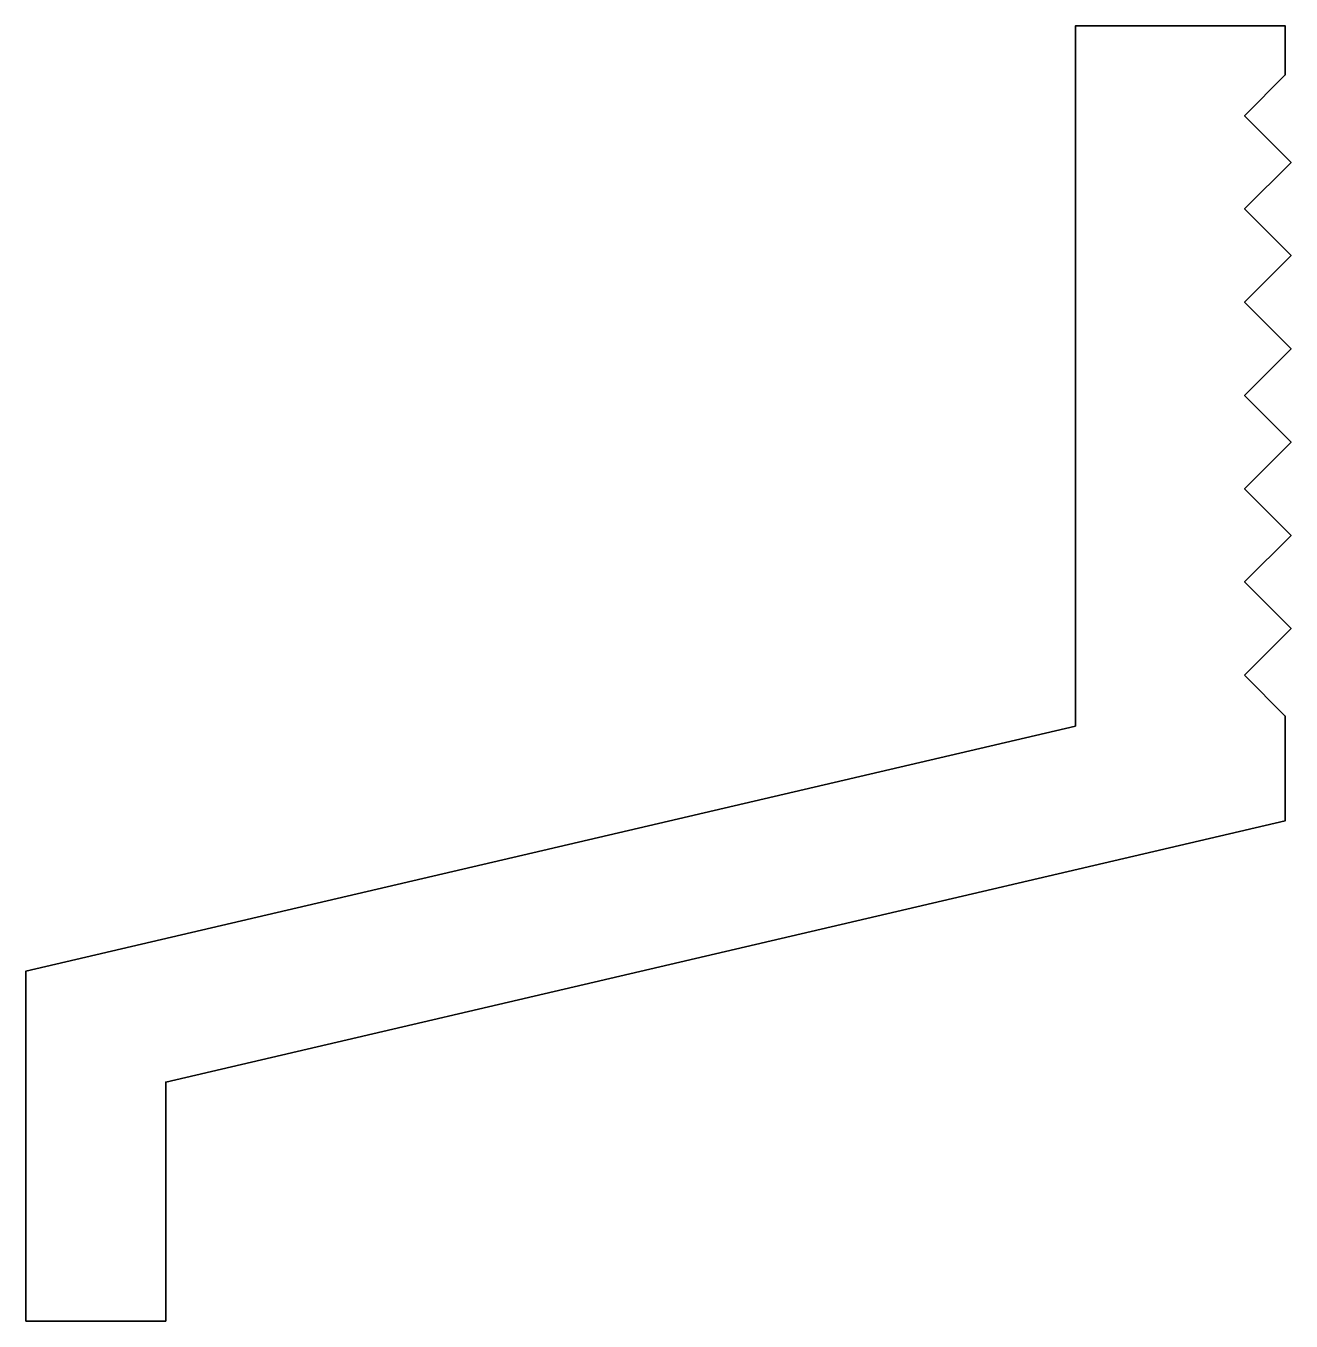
# Model space of a CAD drawing. Header units: millimetres. Extents: x 15 to 33.1, y 15 to 33.5.
import ezdxf

# ---------------------------------------------------------------- set-up
doc = ezdxf.new("R2010")
doc.units = ezdxf.units.MM
doc.layers.add('AM_0', color=7, linetype='Continuous', lineweight=35)
doc.layers.add('X_COMP_CONT_ALU', color=50, linetype='Continuous', lineweight=35)

# ---------------------------------------------------------------- blocks, each defined once
blk = doc.blocks.new('151198-ICC')
at = {"layer": 'X_COMP_CONT_ALU'}
blk.add_lwpolyline([(-0.583, -9.275), (0.083, -8.609), (-0.583, -7.943), (0.083, -7.277), (-0.583, -6.611), (0.083, -5.945), (-0.583, -5.279), (0.083, -4.613), (-0.583, -3.947), (0.083, -3.281), (-0.583, -2.615), (0.083, -1.949), (-0.583, -1.283), (0, -0.7), (0, 0), (-3, 0), (-3, -10), (-18, -13.5), (-18, -18.5), (-16, -18.5), (-16, -15.087), (0, -11.354), (0, -9.858), (-0.583, -9.275)], close=True, dxfattribs=at)

msp = doc.modelspace()

# ---------------------------------------------------------------- block references
at = {"layer": 'AM_0'}
msp.add_blockref('151198-ICC', (33, 33.5), dxfattribs=at)

doc.saveas('drawing.dxf')
